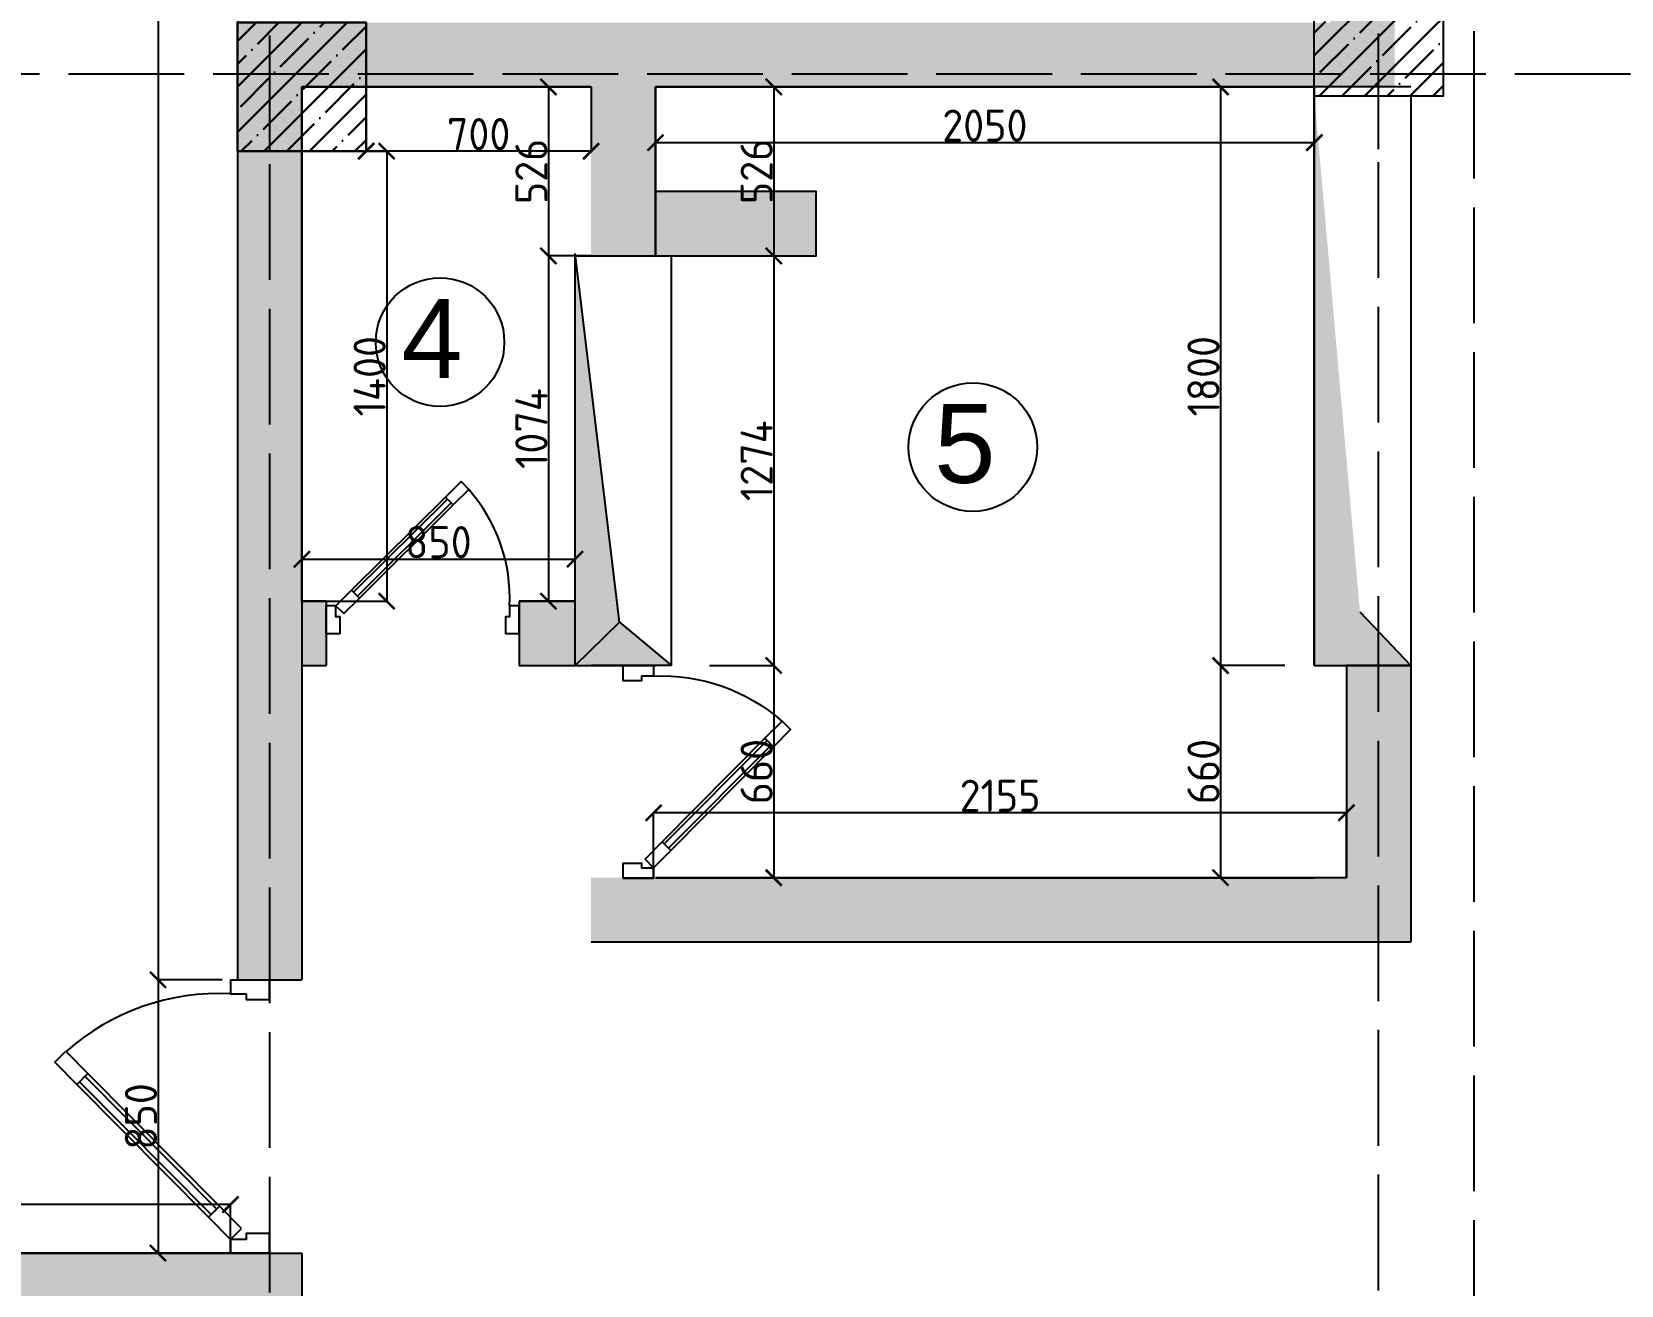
# Model space of a CAD drawing. Header units: millimetres. Extents: x -178199094 to 13669908, y -30538122 to 6091408.
# Drawn here: x 344636 to 349581, y 58889 to 62788 of the extents above; entities that cross this region are included whole.
import ezdxf

# ---------------------------------------------------------------- set-up
doc = ezdxf.new("R2010")
doc.units = ezdxf.units.MM
doc.linetypes.add('ACAD_ISO02W100', pattern=[15, 12, -3])
doc.layers.add('Plan 1', color=7, linetype='Continuous')
doc.layers.add('Plan 2', color=7, linetype='Continuous')
doc.styles.add('gost', font='GOST Common.ttf')
doc.styles.get("Standard").update_dxf_attribs({"font": 'arial.ttf'})
doc.dimstyles.new('GOST', dxfattribs={"dimtxt": 190, "dimasz": 100, "dimexe": 0.18, "dimexo": 0.06, "dimgap": 3, "dimtad": 1, "dimdec": 0, "dimzin": 0, "dimdsep": 46, "dimtxsty": 'gost', "dimblk": 'ARCHTICK', "dimcen": 0.09, "dimclrt": 256, "dimadec": 0, "dimazin": 0, "dimtfac": 1, "dimtdec": 0, "dimtofl": 0, "dimtmove": 0, "dimatfit": 3, "dimldrblk": 'ARCHTICK', "dimfxl": 200, "dimfxlon": 1, "dimtolj": 1, "dimtzin": 0, "dimarcsym": 0})
pattern_1 = [(45, (290801.86, 43216), (-70.71068, 70.71068), []), (45, (290872.57, 43216), (-70.71068, 70.71068), [125, -25, 0, -25])]

# ---------------------------------------------------------------- blocks, each defined once
blk = doc.blocks.new('A$C3C032968')
for p, q in [((0, 0), (0, 100)), ((0, 100), (0, 0)), ((700, 0), (700, 100)), ((700, 0), (700, 100))]:
    blk.add_line(p, q)
for points in [[(517.5, 522.4), (460.7, 466.1), (432.5, 494.5), (489.3, 550.8)], [(120, 128), (460.7, 466.1), (432.5, 494.5), (91.8, 156.4)], [(112.9, 135.1), (453.6, 473.2), (439.5, 487.4), (98.8, 149.3)], [(63.2, 71.6), (120, 128), (91.8, 156.4), (35, 100)], [(35, 100), (0, 100), (0, 0), (50, 0), (50, 50), (50, 60), (35, 60)], [(665, 100), (665, 60), (650, 60), (650, 50), (650, 0), (700, 0), (700, 100)]]:
    blk.add_lwpolyline(points, close=True)
blk.add_arc((72.4, 128.7), 593.3, 357.2313, 41.4937)
blk = doc.blocks.new('_ArchTick')
at = {"color": 0, "linetype": 'ByBlock', "const_width": 0.15}
blk.add_lwpolyline([(-0.5, -0.5), (0.5, 0.5)], dxfattribs=at)
blk = doc.blocks.new('*D161')
at = {"color": 0, "lineweight": -2, "transparency": 16777216}
for p, q in [((341075.8, 66617), (340875.6, 66617)), ((340875.8, 62617), (340875.8, 66617)), ((341075.8, 62617), (340875.6, 62617))]:
    blk.add_line(p, q, dxfattribs=at)
at = {"layer": 'Defpoints', "color": 0, "transparency": 16777216}
for p in [(340875.8, 66617), (345375.8, 66617), (343475.8, 62617)]:
    blk.add_point(p, dxfattribs=at)
at = {"color": 0, "lineweight": -2, "transparency": 16777216, "xscale": 100, "yscale": 100, "zscale": 100}
for p, rotation in [((340875.8, 66617), 90), ((340875.8, 62617), 270)]:
    blk.add_blockref('_ArchTick', p, dxfattribs=dict(at, rotation=rotation))
at = {"transparency": 16777216, "insert": (340777.8, 64617), "char_height": 190, "attachment_point": 5, "rotation": 90, "style": 'gost'}
blk.add_mtext('\\A1;4000', dxfattribs=at)
blk = doc.blocks.new('*D163')
at = {"color": 0, "lineweight": -2, "transparency": 16777216}
for p, q in [((340275.8, 66617), (340075.6, 66617)), ((340075.8, 56217), (340075.8, 66617)), ((340275.8, 56217), (340075.6, 56217))]:
    blk.add_line(p, q, dxfattribs=at)
at = {"layer": 'Defpoints', "color": 0, "transparency": 16777216}
for p in [(340075.8, 66617), (345375.8, 66617), (345375.8, 56217)]:
    blk.add_point(p, dxfattribs=at)
at = {"color": 0, "lineweight": -2, "transparency": 16777216, "xscale": 100, "yscale": 100, "zscale": 100}
for p, rotation in [((340075.8, 66617), 90), ((340075.8, 56217), 270)]:
    blk.add_blockref('_ArchTick', p, dxfattribs=dict(at, rotation=rotation))
at = {"transparency": 16777216, "insert": (339977.8, 61417), "char_height": 190, "attachment_point": 5, "rotation": 90, "style": 'gost'}
blk.add_mtext('\\A1;10400', dxfattribs=at)
blk = doc.blocks.new('*D117')
at = {"color": 0, "lineweight": -2, "transparency": 16777216}
for p, q in [((345375.8, 54617), (345375.8, 54416.9)), ((348826, 54617), (348826, 54416.9)), ((345375.8, 54417), (348826, 54417))]:
    blk.add_line(p, q, dxfattribs=at)
at = {"layer": 'Defpoints', "color": 0, "transparency": 16777216}
for p in [(348826, 62788), (345375.8, 56217), (348826, 54417)]:
    blk.add_point(p, dxfattribs=at)
at = {"color": 0, "lineweight": -2, "transparency": 16777216, "xscale": 100, "yscale": 100, "zscale": 100, "rotation": 180}
blk.add_blockref('_ArchTick', (345375.8, 54417), dxfattribs=at)
at = {"color": 0, "lineweight": -2, "transparency": 16777216, "xscale": 100, "yscale": 100, "zscale": 100}
blk.add_blockref('_ArchTick', (348826, 54417), dxfattribs=at)
at = {"transparency": 16777216, "insert": (347100.9, 54515), "char_height": 190, "attachment_point": 5, "style": 'gost'}
blk.add_mtext('\\A1;3450', dxfattribs=at)
blk = doc.blocks.new('*D169')
at = {"color": 0, "lineweight": -2, "transparency": 16777216}
for p, q in [((348826, 54617), (348826, 54416.9)), ((349125.8, 54617), (349125.8, 54416.9)), ((348826, 54417), (349125.8, 54417)), ((348975.9, 54417), (349062.8, 54127.4)), ((349062.8, 54127.4), (349429.8, 54127.4))]:
    blk.add_line(p, q, dxfattribs=at)
at = {"layer": 'Defpoints', "color": 0, "transparency": 16777216}
for p in [(348826, 62788), (349125.8, 56217), (349125.8, 54417)]:
    blk.add_point(p, dxfattribs=at)
at = {"color": 0, "lineweight": -2, "transparency": 16777216, "xscale": 100, "yscale": 100, "zscale": 100, "rotation": 180}
blk.add_blockref('_ArchTick', (348826, 54417), dxfattribs=at)
at = {"color": 0, "lineweight": -2, "transparency": 16777216, "xscale": 100, "yscale": 100, "zscale": 100}
blk.add_blockref('_ArchTick', (349125.8, 54417), dxfattribs=at)
at = {"transparency": 16777216, "insert": (349246.3, 54225.4), "char_height": 190, "attachment_point": 5, "style": 'gost'}
blk.add_mtext('\\A1;300', dxfattribs=at)
blk = doc.blocks.new('*D170')
at = {"color": 0, "lineweight": -2, "transparency": 16777216}
for p, q in [((349125.8, 54617), (349125.8, 54416.9)), ((350275.6, 54617), (350275.6, 54416.9)), ((349125.8, 54417), (350275.6, 54417))]:
    blk.add_line(p, q, dxfattribs=at)
at = {"layer": 'Defpoints', "color": 0, "transparency": 16777216}
for p in [(350275.6, 62967), (349125.8, 56217), (350275.6, 54417)]:
    blk.add_point(p, dxfattribs=at)
at = {"color": 0, "lineweight": -2, "transparency": 16777216, "xscale": 100, "yscale": 100, "zscale": 100, "rotation": 180}
blk.add_blockref('_ArchTick', (349125.8, 54417), dxfattribs=at)
at = {"color": 0, "lineweight": -2, "transparency": 16777216, "xscale": 100, "yscale": 100, "zscale": 100}
blk.add_blockref('_ArchTick', (350275.6, 54417), dxfattribs=at)
at = {"transparency": 16777216, "insert": (349700.7, 54515), "char_height": 190, "attachment_point": 5, "style": 'gost'}
blk.add_mtext('\\A1;1150', dxfattribs=at)
blk = doc.blocks.new('*D186')
at = {"color": 0, "lineweight": -2, "transparency": 16777216}
for p, q in [((345228.3, 66417), (345028.1, 66417)), ((345028.3, 66417), (345028.3, 59839.4)), ((345228.3, 59839.4), (345028.1, 59839.4))]:
    blk.add_line(p, q, dxfattribs=at)
at = {"layer": 'Defpoints', "color": 0, "transparency": 16777216}
for p in [(345275.8, 66417), (345028.3, 59839.4), (345275.8, 59839.4)]:
    blk.add_point(p, dxfattribs=at)
at = {"color": 0, "lineweight": -2, "transparency": 16777216, "xscale": 50, "yscale": 50, "zscale": 50}
for p, rotation in [((345028.3, 66417), 90), ((345028.3, 59839.4), 270)]:
    blk.add_blockref('_ArchTick', p, dxfattribs=dict(at, rotation=rotation))
at = {"transparency": 16777216, "insert": (344975.3, 63128.2), "char_height": 100, "attachment_point": 5, "rotation": 90, "style": 'gost'}
blk.add_mtext('\\A1;6578', dxfattribs=at)
blk = doc.blocks.new('*D187')
at = {"color": 0, "lineweight": -2, "transparency": 16777216}
for p, q in [((345228.3, 59839.4), (345028.1, 59839.4)), ((345028.3, 59839.4), (345028.3, 58989.4)), ((345228.3, 58989.4), (345028.1, 58989.4))]:
    blk.add_line(p, q, dxfattribs=at)
at = {"layer": 'Defpoints', "color": 0, "transparency": 16777216}
for p in [(345275.8, 59839.4), (345028.3, 58989.4), (345253.8, 58989.4)]:
    blk.add_point(p, dxfattribs=at)
at = {"color": 0, "lineweight": -2, "transparency": 16777216, "xscale": 50, "yscale": 50, "zscale": 50}
for p, rotation in [((345028.3, 59839.4), 90), ((345028.3, 58989.4), 270)]:
    blk.add_blockref('_ArchTick', p, dxfattribs=dict(at, rotation=rotation))
at = {"transparency": 16777216, "insert": (344975.3, 59414.4), "char_height": 100, "attachment_point": 5, "rotation": 90, "style": 'gost'}
blk.add_mtext('\\A1;850', dxfattribs=at)
blk = doc.blocks.new('*D188')
at = {"color": 0, "lineweight": -2, "transparency": 16777216}
for p, q in [((343475.8, 58989.5), (343475.8, 59140.6)), ((345253.8, 59140.4), (343475.8, 59140.4)), ((345253.8, 58989.5), (345253.8, 59140.6))]:
    blk.add_line(p, q, dxfattribs=at)
at = {"layer": 'Defpoints', "color": 0, "transparency": 16777216}
for p in [(343475.8, 59140.4), (343475.8, 58989.4), (345253.8, 58989.4)]:
    blk.add_point(p, dxfattribs=at)
at = {"color": 0, "lineweight": -2, "transparency": 16777216, "xscale": 50, "yscale": 50, "zscale": 50, "rotation": 180}
blk.add_blockref('_ArchTick', (343475.8, 59140.4), dxfattribs=at)
at = {"color": 0, "lineweight": -2, "transparency": 16777216, "xscale": 50, "yscale": 50, "zscale": 50}
blk.add_blockref('_ArchTick', (345253.8, 59140.4), dxfattribs=at)
at = {"transparency": 16777216, "insert": (344364.8, 59193.4), "char_height": 100, "attachment_point": 5, "style": 'gost'}
blk.add_mtext('\\A1;1778', dxfattribs=at)
blk = doc.blocks.new('*D209')
at = {"color": 0, "lineweight": -2, "transparency": 16777216}
for p, q in [((345539.7, 62417), (345739.8, 62417)), ((345739.7, 62417), (345739.7, 61017)), ((345539.7, 61017), (345739.8, 61017))]:
    blk.add_line(p, q, dxfattribs=at)
at = {"layer": 'Defpoints', "color": 0, "transparency": 16777216}
for p in [(345475.8, 62417), (345475.8, 61017), (345739.7, 61017)]:
    blk.add_point(p, dxfattribs=at)
at = {"color": 0, "lineweight": -2, "transparency": 16777216, "xscale": 50, "yscale": 50, "zscale": 50}
for p, rotation in [((345739.7, 62417), 90), ((345739.7, 61017), 270)]:
    blk.add_blockref('_ArchTick', p, dxfattribs=dict(at, rotation=rotation))
at = {"transparency": 16777216, "insert": (345686.7, 61717), "char_height": 100, "attachment_point": 5, "rotation": 90, "style": 'gost'}
blk.add_mtext('\\A1;1400', dxfattribs=at)
blk = doc.blocks.new('*D210')
at = {"color": 0, "lineweight": -2, "transparency": 16777216}
for p, q in [((345675.8, 62617), (345675.8, 62416.9)), ((346375.8, 62617), (346375.8, 62416.9)), ((346375.8, 62417), (345675.8, 62417))]:
    blk.add_line(p, q, dxfattribs=at)
at = {"layer": 'Defpoints', "color": 0, "transparency": 16777216}
for p in [(345675.8, 62657.2), (346375.8, 62617), (345675.8, 62417)]:
    blk.add_point(p, dxfattribs=at)
at = {"color": 0, "lineweight": -2, "transparency": 16777216, "xscale": 50, "yscale": 50, "zscale": 50, "rotation": 180}
blk.add_blockref('_ArchTick', (345675.8, 62417), dxfattribs=at)
at = {"color": 0, "lineweight": -2, "transparency": 16777216, "xscale": 50, "yscale": 50, "zscale": 50}
blk.add_blockref('_ArchTick', (346375.8, 62417), dxfattribs=at)
at = {"transparency": 16777216, "insert": (346025.8, 62470), "char_height": 100, "attachment_point": 5, "style": 'gost'}
blk.add_mtext('\\A1;700', dxfattribs=at)
blk = doc.blocks.new('*D211')
at = {"color": 0, "lineweight": -2, "transparency": 16777216}
for p, q in [((346375.7, 62617), (346242.8, 62617)), ((346243, 62617), (346243, 62091.2)), ((346375.7, 62091.2), (346242.8, 62091.2))]:
    blk.add_line(p, q, dxfattribs=at)
at = {"layer": 'Defpoints', "color": 0, "transparency": 16777216}
for p in [(346375.8, 62617), (346243, 62091.2), (346375.8, 62091.2)]:
    blk.add_point(p, dxfattribs=at)
at = {"color": 0, "lineweight": -2, "transparency": 16777216, "xscale": 50, "yscale": 50, "zscale": 50}
for p, rotation in [((346243, 62617), 90), ((346243, 62091.2), 270)]:
    blk.add_blockref('_ArchTick', p, dxfattribs=dict(at, rotation=rotation))
at = {"transparency": 16777216, "insert": (346190, 62354.1), "char_height": 100, "attachment_point": 5, "rotation": 90, "style": 'gost'}
blk.add_mtext('\\A1;526', dxfattribs=at)
blk = doc.blocks.new('*D212')
at = {"color": 0, "lineweight": -2, "transparency": 16777216}
for p, q in [((346375.7, 62091.2), (346242.8, 62091.2)), ((346243, 62091.2), (346243, 61017)), ((346325.7, 61017), (346242.8, 61017))]:
    blk.add_line(p, q, dxfattribs=at)
at = {"layer": 'Defpoints', "color": 0, "transparency": 16777216}
for p in [(346375.8, 62091.2), (346243, 61017), (346325.8, 61017)]:
    blk.add_point(p, dxfattribs=at)
at = {"color": 0, "lineweight": -2, "transparency": 16777216, "xscale": 50, "yscale": 50, "zscale": 50}
for p, rotation in [((346243, 62091.2), 90), ((346243, 61017), 270)]:
    blk.add_blockref('_ArchTick', p, dxfattribs=dict(at, rotation=rotation))
at = {"transparency": 16777216, "insert": (346190, 61554.1), "char_height": 100, "attachment_point": 5, "rotation": 90, "style": 'gost'}
blk.add_mtext('\\A1;1074', dxfattribs=at)
blk = doc.blocks.new('*D213')
at = {"color": 0, "lineweight": -2, "transparency": 16777216}
for p, q in [((345475.8, 61017.1), (345475.8, 61148)), ((345475.8, 61147.8), (346325.8, 61147.8)), ((346325.8, 61017.1), (346325.8, 61148))]:
    blk.add_line(p, q, dxfattribs=at)
at = {"layer": 'Defpoints', "color": 0, "transparency": 16777216}
for p in [(346325.8, 61147.8), (345475.8, 61017), (346325.8, 61017)]:
    blk.add_point(p, dxfattribs=at)
at = {"color": 0, "lineweight": -2, "transparency": 16777216, "xscale": 50, "yscale": 50, "zscale": 50, "rotation": 180}
blk.add_blockref('_ArchTick', (345475.8, 61147.8), dxfattribs=at)
at = {"color": 0, "lineweight": -2, "transparency": 16777216, "xscale": 50, "yscale": 50, "zscale": 50}
blk.add_blockref('_ArchTick', (346325.8, 61147.8), dxfattribs=at)
at = {"transparency": 16777216, "insert": (345900.8, 61200.8), "char_height": 100, "attachment_point": 5, "style": 'gost'}
blk.add_mtext('\\A1;850', dxfattribs=at)
blk = doc.blocks.new('*D122')
at = {"color": 0, "lineweight": -2, "transparency": 16777216}
for p, q in [((345375.8, 53817), (345375.8, 53616.9)), ((348826, 53817), (348826, 53616.9)), ((345375.8, 53617), (348826, 53617))]:
    blk.add_line(p, q, dxfattribs=at)
at = {"layer": 'Defpoints', "color": 0, "transparency": 16777216}
for p in [(348826, 61988), (345375.8, 55417), (348826, 53617)]:
    blk.add_point(p, dxfattribs=at)
at = {"color": 0, "lineweight": -2, "transparency": 16777216, "xscale": 100, "yscale": 100, "zscale": 100, "rotation": 180}
blk.add_blockref('_ArchTick', (345375.8, 53617), dxfattribs=at)
at = {"color": 0, "lineweight": -2, "transparency": 16777216, "xscale": 100, "yscale": 100, "zscale": 100}
blk.add_blockref('_ArchTick', (348826, 53617), dxfattribs=at)
at = {"transparency": 16777216, "insert": (347100.9, 53715), "char_height": 190, "attachment_point": 5, "style": 'gost'}
blk.add_mtext('\\A1;3450', dxfattribs=at)
blk = doc.blocks.new('*D123')
at = {"color": 0, "lineweight": -2, "transparency": 16777216}
for p, q in [((348826, 53817), (348826, 53616.9)), ((349125.8, 53817), (349125.8, 53616.9)), ((348826, 53617), (349125.8, 53617)), ((348975.9, 53617), (349062.8, 53327.4)), ((349062.8, 53327.4), (349429.8, 53327.4))]:
    blk.add_line(p, q, dxfattribs=at)
at = {"layer": 'Defpoints', "color": 0, "transparency": 16777216}
for p in [(348826, 61988), (349125.8, 55417), (349125.8, 53617)]:
    blk.add_point(p, dxfattribs=at)
at = {"color": 0, "lineweight": -2, "transparency": 16777216, "xscale": 100, "yscale": 100, "zscale": 100, "rotation": 180}
blk.add_blockref('_ArchTick', (348826, 53617), dxfattribs=at)
at = {"color": 0, "lineweight": -2, "transparency": 16777216, "xscale": 100, "yscale": 100, "zscale": 100}
blk.add_blockref('_ArchTick', (349125.8, 53617), dxfattribs=at)
at = {"transparency": 16777216, "insert": (349246.3, 53425.4), "char_height": 190, "attachment_point": 5, "style": 'gost'}
blk.add_mtext('\\A1;300', dxfattribs=at)
blk = doc.blocks.new('*D124')
at = {"color": 0, "lineweight": -2, "transparency": 16777216}
for p, q in [((349125.8, 53817), (349125.8, 53616.9)), ((350275.6, 53817), (350275.6, 53616.9)), ((349125.8, 53617), (350275.6, 53617))]:
    blk.add_line(p, q, dxfattribs=at)
at = {"layer": 'Defpoints', "color": 0, "transparency": 16777216}
for p in [(350275.6, 62167), (349125.8, 55417), (350275.6, 53617)]:
    blk.add_point(p, dxfattribs=at)
at = {"color": 0, "lineweight": -2, "transparency": 16777216, "xscale": 100, "yscale": 100, "zscale": 100, "rotation": 180}
blk.add_blockref('_ArchTick', (349125.8, 53617), dxfattribs=at)
at = {"color": 0, "lineweight": -2, "transparency": 16777216, "xscale": 100, "yscale": 100, "zscale": 100}
blk.add_blockref('_ArchTick', (350275.6, 53617), dxfattribs=at)
at = {"transparency": 16777216, "insert": (349700.7, 53715), "char_height": 190, "attachment_point": 5, "style": 'gost'}
blk.add_mtext('\\A1;1150', dxfattribs=at)
blk = doc.blocks.new('*D218')
at = {"color": 0, "lineweight": -2, "transparency": 16777216}
for p, q in [((358025.8, 62796.7), (358226, 62796.7)), ((358225.8, 56217), (358225.8, 62796.7)), ((358025.8, 56217), (358226, 56217))]:
    blk.add_line(p, q, dxfattribs=at)
at = {"layer": 'Defpoints', "color": 0, "transparency": 16777216}
for p in [(349125.8, 62796.7), (358225.8, 62796.7), (349125.8, 56217)]:
    blk.add_point(p, dxfattribs=at)
at = {"color": 0, "lineweight": -2, "transparency": 16777216, "xscale": 100, "yscale": 100, "zscale": 100}
for p, rotation in [((358225.8, 62796.7), 90), ((358225.8, 56217), 270)]:
    blk.add_blockref('_ArchTick', p, dxfattribs=dict(at, rotation=rotation))
at = {"transparency": 16777216, "insert": (358127.8, 59506.9), "char_height": 190, "attachment_point": 5, "rotation": 90, "style": 'gost'}
blk.add_mtext('\\A1;6580', dxfattribs=at)
blk = doc.blocks.new('*D219')
at = {"color": 0, "lineweight": -2, "transparency": 16777216}
for p, q in [((358515.5, 62968.8), (358515.5, 63297.8)), ((358025.8, 62967), (358226, 62967)), ((358225.8, 62881.9), (358515.5, 62968.8)), ((358225.8, 62796.7), (358225.8, 62967)), ((358025.8, 62796.7), (358226, 62796.7))]:
    blk.add_line(p, q, dxfattribs=at)
at = {"layer": 'Defpoints', "color": 0, "transparency": 16777216}
for p in [(350275.8, 62967), (358225.8, 62967), (349125.8, 62796.7)]:
    blk.add_point(p, dxfattribs=at)
at = {"color": 0, "lineweight": -2, "transparency": 16777216, "xscale": 100, "yscale": 100, "zscale": 100}
for p, rotation in [((358225.8, 62967), 90), ((358225.8, 62796.7), 270)]:
    blk.add_blockref('_ArchTick', p, dxfattribs=dict(at, rotation=rotation))
at = {"transparency": 16777216, "insert": (358417.5, 63133.3), "char_height": 190, "attachment_point": 5, "rotation": 90, "style": 'gost'}
blk.add_mtext('\\A1;170', dxfattribs=at)
blk = doc.blocks.new('*D226')
at = {"color": 0, "lineweight": -2, "transparency": 16777216}
for p, q in [((343475.8, 69817), (343475.8, 70017.2)), ((343475.8, 70017), (356425.8, 70017)), ((356425.8, 69817), (356425.8, 70017.2))]:
    blk.add_line(p, q, dxfattribs=at)
at = {"layer": 'Defpoints', "color": 0, "transparency": 16777216}
for p in [(356425.8, 70017), (356425.8, 62657.2), (343475.8, 62617)]:
    blk.add_point(p, dxfattribs=at)
at = {"color": 0, "lineweight": -2, "transparency": 16777216, "xscale": 100, "yscale": 100, "zscale": 100, "rotation": 180}
blk.add_blockref('_ArchTick', (343475.8, 70017), dxfattribs=at)
at = {"color": 0, "lineweight": -2, "transparency": 16777216, "xscale": 100, "yscale": 100, "zscale": 100}
blk.add_blockref('_ArchTick', (356425.8, 70017), dxfattribs=at)
at = {"transparency": 16777216, "insert": (349950.8, 70115), "char_height": 190, "attachment_point": 5, "style": 'gost'}
blk.add_mtext('\\A1;12950', dxfattribs=at)
blk = doc.blocks.new('*D227')
at = {"color": 0, "lineweight": -2, "transparency": 16777216}
for p, q in [((348534, 62617), (348333.8, 62617)), ((348334, 62617), (348334, 60817)), ((348534, 60817), (348333.8, 60817))]:
    blk.add_line(p, q, dxfattribs=at)
at = {"layer": 'Defpoints', "color": 0, "transparency": 16777216}
for p in [(348625.8, 62617), (348334, 60817), (348625.8, 60817)]:
    blk.add_point(p, dxfattribs=at)
at = {"color": 0, "lineweight": -2, "transparency": 16777216, "xscale": 50, "yscale": 50, "zscale": 50}
for p, rotation in [((348334, 62617), 90), ((348334, 60817), 270)]:
    blk.add_blockref('_ArchTick', p, dxfattribs=dict(at, rotation=rotation))
at = {"transparency": 16777216, "insert": (348281, 61717), "char_height": 100, "attachment_point": 5, "rotation": 90, "style": 'gost'}
blk.add_mtext('\\A1;1800', dxfattribs=at)
blk = doc.blocks.new('*D228')
at = {"color": 0, "lineweight": -2, "transparency": 16777216}
for p, q in [((348534, 60817), (348333.8, 60817)), ((348334, 60817), (348334, 60157)), ((348534, 60157), (348333.8, 60157))]:
    blk.add_line(p, q, dxfattribs=at)
at = {"layer": 'Defpoints', "color": 0, "transparency": 16777216}
for p in [(348625.8, 60817), (348334, 60157), (348725.8, 60157)]:
    blk.add_point(p, dxfattribs=at)
at = {"color": 0, "lineweight": -2, "transparency": 16777216, "xscale": 50, "yscale": 50, "zscale": 50}
for p, rotation in [((348334, 60817), 90), ((348334, 60157), 270)]:
    blk.add_blockref('_ArchTick', p, dxfattribs=dict(at, rotation=rotation))
at = {"transparency": 16777216, "insert": (348281, 60487), "char_height": 100, "attachment_point": 5, "rotation": 90, "style": 'gost'}
blk.add_mtext('\\A1;660', dxfattribs=at)
blk = doc.blocks.new('*D229')
at = {"color": 0, "lineweight": -2, "transparency": 16777216}
for p, q in [((346570.3, 60159), (346570.3, 60359.2)), ((348725.8, 60359), (346570.3, 60359)), ((348725.8, 60159), (348725.8, 60359.2))]:
    blk.add_line(p, q, dxfattribs=at)
at = {"layer": 'Defpoints', "color": 0, "transparency": 16777216}
for p in [(346570.3, 60359), (346570.3, 60157), (348725.8, 60157)]:
    blk.add_point(p, dxfattribs=at)
at = {"color": 0, "lineweight": -2, "transparency": 16777216, "xscale": 50, "yscale": 50, "zscale": 50, "rotation": 180}
blk.add_blockref('_ArchTick', (346570.3, 60359), dxfattribs=at)
at = {"color": 0, "lineweight": -2, "transparency": 16777216, "xscale": 50, "yscale": 50, "zscale": 50}
blk.add_blockref('_ArchTick', (348725.8, 60359), dxfattribs=at)
at = {"transparency": 16777216, "insert": (347648.1, 60412), "char_height": 100, "attachment_point": 5, "style": 'gost'}
blk.add_mtext('\\A1;2155', dxfattribs=at)
blk = doc.blocks.new('*D230')
at = {"color": 0, "lineweight": -2, "transparency": 16777216}
for p, q in [((346743.8, 62617), (346944, 62617)), ((346943.8, 62617), (346943.8, 62091.2)), ((346743.8, 62091.2), (346944, 62091.2))]:
    blk.add_line(p, q, dxfattribs=at)
at = {"layer": 'Defpoints', "color": 0, "transparency": 16777216}
for p in [(346575.8, 62617), (346575.8, 62091.2), (346943.8, 62091.2)]:
    blk.add_point(p, dxfattribs=at)
at = {"color": 0, "lineweight": -2, "transparency": 16777216, "xscale": 50, "yscale": 50, "zscale": 50}
for p, rotation in [((346943.8, 62617), 90), ((346943.8, 62091.2), 270)]:
    blk.add_blockref('_ArchTick', p, dxfattribs=dict(at, rotation=rotation))
at = {"transparency": 16777216, "insert": (346890.8, 62354.1), "char_height": 100, "attachment_point": 5, "rotation": 90, "style": 'gost'}
blk.add_mtext('\\A1;526', dxfattribs=at)
blk = doc.blocks.new('*D231')
at = {"color": 0, "lineweight": -2, "transparency": 16777216}
for p, q in [((346743.8, 62091.2), (346944, 62091.2)), ((346943.8, 62091.2), (346943.8, 60817)), ((346743.8, 60817), (346944, 60817))]:
    blk.add_line(p, q, dxfattribs=at)
at = {"layer": 'Defpoints', "color": 0, "transparency": 16777216}
for p in [(346575.8, 62091.2), (346625.8, 60817), (346943.8, 60817)]:
    blk.add_point(p, dxfattribs=at)
at = {"color": 0, "lineweight": -2, "transparency": 16777216, "xscale": 50, "yscale": 50, "zscale": 50}
for p, rotation in [((346943.8, 62091.2), 90), ((346943.8, 60817), 270)]:
    blk.add_blockref('_ArchTick', p, dxfattribs=dict(at, rotation=rotation))
at = {"transparency": 16777216, "insert": (346890.8, 61454.1), "char_height": 100, "attachment_point": 5, "rotation": 90, "style": 'gost'}
blk.add_mtext('\\A1;1274', dxfattribs=at)
blk = doc.blocks.new('*D232')
at = {"color": 0, "lineweight": -2, "transparency": 16777216}
for p, q in [((346743.8, 60817), (346944, 60817)), ((346943.8, 60817), (346943.8, 60157)), ((346943.8, 60157), (346944, 60157))]:
    blk.add_line(p, q, dxfattribs=at)
at = {"layer": 'Defpoints', "color": 0, "transparency": 16777216}
for p in [(346625.8, 60817), (346943.8, 60157), (346943.8, 60157)]:
    blk.add_point(p, dxfattribs=at)
at = {"color": 0, "lineweight": -2, "transparency": 16777216, "xscale": 50, "yscale": 50, "zscale": 50}
for p, rotation in [((346943.8, 60817), 90), ((346943.8, 60157), 270)]:
    blk.add_blockref('_ArchTick', p, dxfattribs=dict(at, rotation=rotation))
at = {"transparency": 16777216, "insert": (346890.8, 60487), "char_height": 100, "attachment_point": 5, "rotation": 90, "style": 'gost'}
blk.add_mtext('\\A1;660', dxfattribs=at)
blk = doc.blocks.new('*D141')
at = {"color": 0, "lineweight": -2, "transparency": 16777216}
for p, q in [((346575.8, 62617), (346575.8, 62443.4)), ((348625.8, 62617), (348625.8, 62443.4)), ((346575.8, 62443.6), (348625.8, 62443.6))]:
    blk.add_line(p, q, dxfattribs=at)
at = {"layer": 'Defpoints', "color": 0, "transparency": 16777216}
for p in [(346575.8, 62617), (348625.8, 62617), (348625.8, 62443.6)]:
    blk.add_point(p, dxfattribs=at)
at = {"color": 0, "lineweight": -2, "transparency": 16777216, "xscale": 50, "yscale": 50, "zscale": 50, "rotation": 180}
blk.add_blockref('_ArchTick', (346575.8, 62443.6), dxfattribs=at)
at = {"color": 0, "lineweight": -2, "transparency": 16777216, "xscale": 50, "yscale": 50, "zscale": 50}
blk.add_blockref('_ArchTick', (348625.8, 62443.6), dxfattribs=at)
at = {"transparency": 16777216, "insert": (347600.8, 62496.6), "char_height": 100, "attachment_point": 5, "style": 'gost'}
blk.add_mtext('\\A1;2050', dxfattribs=at)

msp = doc.modelspace()

# ---------------------------------------------------------------- hatches: boundary and pattern name
at = {"ltscale": 50, "true_color": 0x636466, "transparency": 33554687}
h = msp.add_hatch(color=251, dxfattribs=at)
h.dxf.hatch_style = 1
h.paths.add_polyline_path([(356625.77868, 56417.03036), (356225.77868, 56417.03036), (343675.77868, 56417.03036), (343275.77868, 56417.03036), (343275.77868, 56017.03036), (356625.77868, 56017.03036)])
h.paths.add_polyline_path([(345475.77868, 58989.40218), (343675.77868, 58989.40218), (343675.77868, 58789.40218), (345475.77868, 58789.40218)])
h.paths.add_polyline_path([(354275.77868, 62967.03036), (350275.77868, 62967.03036), (350275.77868, 63147.41356), (350075.77868, 63147.41356), (350075.77868, 62767.03036), (354275.77868, 62767.03036)])
h.paths.add_polyline_path([(345551.93224, 61017.03036), (345475.77868, 61017.03036), (345475.77868, 60817.03036), (345551.93224, 60817.03036)], flags=17)
h.paths.add_polyline_path([(343675.77868, 58989.40218), (343275.77868, 58989.40218), (343275.77868, 58789.40218), (343675.77868, 58789.40218), (343675.77868, 58817.03036)])
h.paths.add_polyline_path([(346325.77868, 60817.03036), (346325.77868, 61017.03036), (346151.93224, 61017.03036), (346151.93224, 60817.03036)], flags=17)
h.paths.add_polyline_path([(354525.77868, 63057.2303), (354275.77868, 63057.2303), (354275.77868, 62967.03036), (354525.77868, 62967.03036)])
h.paths.add_polyline_path([(344015.77868, 66417.03036), (344015.77868, 66817.03036), (343275.77868, 66817.03036), (343275.77868, 66417.03036)])
h.paths.add_polyline_path([(344975.77868, 66817.03036), (344975.77868, 66417.03036), (345475.77868, 66417.03036), (349475.77868, 66417.03036), (356225.77868, 66417.03036), (356625.77868, 66417.03036), (356625.77868, 66817.03036)])
h.paths.add_polyline_path([(348875.77868, 62987.03036), (348675.77868, 62987.03036), (348675.77868, 62817.03036), (345475.77868, 62817.03036), (345275.77868, 62817.03036), (345275.77868, 59839.40218), (345475.77868, 59839.40218), (345475.77868, 60817.03036), (345475.77868, 62617.03036), (346375.77868, 62617.03036), (346375.77868, 62091.20255), (346575.77868, 62091.20255), (346575.77868, 62617.03036), (348625.77868, 62617.03036), (348875.77868, 62617.03036)])
h.paths.add_polyline_path([(350075.77868, 63917.03036), (350275.77868, 63917.03036), (350275.77868, 64217.03036), (349675.77868, 64217.03036), (349675.77868, 66417.03036), (349475.77868, 66417.03036), (349475.77868, 64217.03036), (348675.77868, 64217.03036), (348675.77868, 63737.03036), (348875.77868, 63737.03036), (348875.77868, 64017.03036), (350075.77868, 64017.03036)])
at = {"lineweight": 30, "transparency": 33554687}
h = msp.add_hatch(dxfattribs=at)
h.set_pattern_fill('ANSI35', color=1, scale=400)
h.set_pattern_definition(pattern_1)
h.paths.add_polyline_path([(348625.77868, 62987.96663), (348625.77868, 62587.96663), (349025.77868, 62587.96663), (349025.77868, 62987.96663)])
h = msp.add_hatch(dxfattribs=at)
h.set_pattern_fill('ANSI35', color=1, scale=400)
h.set_pattern_definition(pattern_1)
h.paths.add_polyline_path([(345275.77868, 62817.03036), (345275.77868, 62417.03036), (345675.77868, 62417.03036), (345675.77868, 62817.03036)])
at = {"true_color": 0x000000, "transparency": 33554687}
h = msp.add_hatch(color=18, dxfattribs=at)
h.dxf.hatch_style = 1
h.paths.add_polyline_path([(348767.61812, 60985.40643), (348625.77868, 60818.11417), (348925.77868, 60818.11417)])
h.paths.add_polyline_path([(348625.77868, 62589.05043), (348625.77868, 61018.11417), (348625.77868, 60818.11417), (348767.61812, 60985.40643)])
at = {"true_color": 0x636466, "transparency": 33554687}
h = msp.add_hatch(color=251, dxfattribs=at)
h.dxf.hatch_style = 1
h.paths.add_polyline_path([(347075.77868, 62291.20255), (346575.77868, 62291.20255), (346575.77868, 62091.20255), (347075.77868, 62091.20255)])
at = {"true_color": 0x000000, "transparency": 33554687}
h = msp.add_hatch(color=18, dxfattribs=at)
h.dxf.hatch_style = 1
h.paths.add_polyline_path([(346325.77868, 60817.03036), (346463.71546, 60951.57914), (346326.68733, 62091.20255), (346325.77868, 62091.20255)])
h.paths.add_polyline_path([(346463.71546, 60951.57914), (346325.77868, 60817.03036), (346375.77868, 60817.03036), (346575.77868, 60817.03036), (346625.77868, 60817.03036)])
at = {"true_color": 0x636466, "transparency": 33554687}
h = msp.add_hatch(color=251, dxfattribs=at)
h.dxf.hatch_style = 1
h.paths.add_polyline_path([(348925.77868, 60817.03036), (348725.77868, 60817.03036), (348725.77868, 60157.03036), (346575.77868, 60157.03036), (346375.77868, 60157.03036), (346375.77868, 59957.03036), (348625.77868, 59957.03036), (348925.77868, 59957.03036)])

# ---------------------------------------------------------------- linework, layer by layer
at = {"color": 18, "true_color": 0x000000}
for p, q in [((345475.77868, 62617.03036), (345475.77868, 61017.03036)), ((346575.77868, 62091.20255), (346575.77868, 62617.03036)), ((348925.77868, 62587.96663), (348925.77868, 59957.03036)), ((345475.77868, 61017.03036), (345551.93224, 61017.03036)), ((346151.93224, 61017.03036), (346325.77868, 61017.03036)), ((345475.77868, 60817.03036), (345551.93224, 60817.03036)), ((346151.93224, 60817.03036), (346375.77868, 60817.03036)), ((346625.77868, 60817.03036), (346575.77868, 60817.03036)), ((345475.77868, 59957.03036), (345475.77868, 59839.40218)), ((348625.77868, 59957.03036), (348925.77868, 59957.03036))]:
    msp.add_line(p, q, dxfattribs=at)
for p, q in [((345475.77868, 61017.03036), (345551.93224, 61017.03036)), ((348625.77868, 60817.03036), (348925.77868, 60817.03036)), ((348925.77868, 60817.03036), (348725.77868, 60817.03036)), ((348725.77868, 60817.03036), (348725.77868, 60157.03036)), ((346375.77868, 59957.03036), (348625.77868, 59957.03036)), ((345275.77868, 59839.40218), (345475.77868, 59839.40218))]:
    msp.add_line(p, q)
for points in [[(344975.77868, 66417.03036), (345275.77868, 66417.03036), (345275.77868, 59839.40218)], [(345275.77868, 66417.03036), (345275.77868, 59957.03036)], [(345475.77868, 62617.03036), (345475.77868, 59957.03036)], [(346375.77868, 62617.03036), (345475.77868, 62617.03036)], [(345475.77868, 62617.03036), (346375.77868, 62617.03036)], [(345551.93224, 61017.03036), (345475.77868, 61017.03036), (345475.77868, 62617.03036)], [(348875.77868, 62617.03036), (346575.77868, 62617.03036)], [(346575.77868, 62617.03036), (346575.77868, 62091.20255)], [(346575.77868, 62617.03036), (348625.77868, 62617.03036), (348625.77868, 60817.03036)], [(346575.77868, 62091.20255), (346575.77868, 62617.03036)], [(348625.77868, 60817.03036), (348625.77868, 62617.03036)], [(348625.77868, 60817.03036), (348625.77868, 62617.03036)], [(348925.77868, 62617.03036), (348875.77868, 62617.03036)], [(345575.77868, 62417.03036), (345375.77868, 62417.03036)], [(346325.77868, 60817.03036), (346463.71546, 60951.57914), (346325.77868, 62098.75949)], [(346325.77868, 60817.03036), (346325.77868, 62091.20255)], [(346325.77868, 62091.20255), (346625.77868, 62091.20255)], [(346625.77868, 60817.03036), (346625.77868, 62091.20255)], [(345551.93224, 61017.03036), (345551.93224, 60817.03036)], [(346325.77868, 61017.03036), (346151.93224, 61017.03036)], [(346151.93224, 61017.03036), (346151.93224, 60817.03036)], [(348767.61812, 60984.32263), (348925.77868, 60817.03036)], [(346463.71546, 60951.57914), (346625.77868, 60817.03036)], [(345475.77868, 60817.03036), (345475.77868, 59957.03036)], [(346375.77868, 60817.03036), (346575.77868, 60817.03036)], [(346575.77868, 60817.03036), (346375.77868, 60817.03036)], [(346375.77868, 60817.03036), (346575.77868, 60817.03036)], [(346575.77868, 60157.03036), (348625.77868, 60157.03036)], [(348725.77868, 60157.03036), (346575.77868, 60157.03036)], [(343275.77868, 58789.40218), (343275.77868, 58989.40218), (345475.77868, 58989.40218)], [(345275.77868, 58989.40218), (345275.77868, 58989.40218), (343675.77868, 58989.40218)], [(345475.77868, 58989.40218), (345475.77868, 58817.03036)]]:
    msp.add_lwpolyline(points, dxfattribs=at)
msp.add_lwpolyline([(348625.77868, 62987.96663), (349026.12456, 62987.96663), (349026.12456, 62587.96663), (348625.77868, 62587.96663)], close=True)
at = {"color": 18, "lineweight": 30, "true_color": 0x000000}
msp.add_lwpolyline([(345275.77868, 62417.03036), (345675.77868, 62417.03036), (345675.77868, 62817.03036), (345275.77868, 62817.03036)], close=True, dxfattribs=at)
at = {"color": 152, "true_color": 0x2776bb}
msp.add_lwpolyline([(345675.77868, 62417.03036), (345275.77868, 62417.03036)], dxfattribs=at)
msp.add_lwpolyline([(346575.77868, 62091.20255), (347075.77868, 62091.20255), (347075.77868, 62291.20255), (346575.77868, 62291.20255)])
at = {"color": 1}
msp.add_circle((338361.65661, 48716.67136), 79667.78329, dxfattribs=at)
at = {"layer": 'Plan 1', "color": 251, "linetype": 'ACAD_ISO02W100', "ltscale": 30, "true_color": 0x636466}
for p, q in [((349123.04086, 62430.84286), (349123.04086, 71345.55373)), ((345375.77868, 62417.03036), (345375.77868, 70717.03036)), ((348825.95162, 62423.28726), (348825.95162, 70723.28726)), ((339349.77791, 62657.2303), (360492.5738, 62657.2303)), ((345375.77868, 52117.03036), (345375.77868, 62417.03036)), ((348825.95162, 52123.28726), (348825.95162, 62423.28726)), ((349123.04086, 51531.82581), (349123.04086, 62430.84286))]:
    msp.add_line(p, q, dxfattribs=at)
at = {"layer": 'Plan 2'}
for centre in [(345905.74774, 61823.07611), (347563.49346, 61496.5664)]:
    msp.add_circle(centre, 200, dxfattribs=at)

# ---------------------------------------------------------------- block references
at = {"layer": 'Plan 2', "xscale": 0.8573464556460054, "yscale": 0.8573464556460054, "zscale": 0.8573464556460054}
msp.add_blockref('A$C3C032968', (345551.93222, 60917.03037), dxfattribs=at)
at = {"layer": 'Plan 2'}
for p, xscale, yscale, zscale, rotation in [((346475.77869, 60155.1593), -0.9455300602045812, 0.9455300602045812, 0.9455300602045812, 270), ((345375.07564, 58989.40215), 1.212970901336103, 1.212970901336103, 1.212970901336103, 90.00000000000001)]:
    msp.add_blockref('A$C3C032968', p, dxfattribs=dict(at, xscale=xscale, yscale=yscale, zscale=zscale, rotation=rotation))

# ---------------------------------------------------------------- texts
at = {"layer": 'Plan 2', "char_height": 245.41227, "attachment_point": 1}
for s, insert in [('4', (345785.39881, 61957.17763)), ('5', (347443.14454, 61630.66792))]:
    msp.add_mtext_dynamic_manual_height_columns(s, width=245.4122714, gutter_width=0.81804, heights=[0], dxfattribs=dict(at, insert=insert))

# ---------------------------------------------------------------- dimensions: what is measured, and where the dimension line sits
dim = msp.add_linear_dim(base=(356425.77868, 70017.03036), p1=(343475.77868, 62617.03036), p2=(356425.77868, 62657.2303), dimstyle='GOST')
dim.commit()
dim.dimension.update_dxf_attribs({"geometry": '*D226', "text_midpoint": (349950.77868, 70115.03036)})
for base, p1, p2, picture, middle in [((340075.77868, 66617.03036), (345375.77868, 56217.03036), (345375.77868, 66617.03036), '*D163', (339977.77868, 61417.03036)), ((358225.77868, 62796.74003), (349125.77868, 56217.03036), (349125.77868, 62796.74003), '*D218', (358127.77868, 59506.8852))]:
    dim = msp.add_linear_dim(base=base, p1=p1, p2=p2, angle=90, dimstyle='GOST')
    dim.commit()
    dim.dimension.update_dxf_attribs({"geometry": picture, "text_midpoint": middle})
for base, p1, p2, override, picture, middle in [((340875.77868, 66617.03036), (343475.77868, 62617.03036), (345375.77868, 66617.03036), {"dimtmove": 1}, '*D161', (340777.77868, 64617.03036)), ((345028.26222, 59839.40218), (345275.77868, 66417.03036), (345275.77868, 59839.40218), {"dimtxt": 100, "dimasz": 50}, '*D186', (344975.26222, 63128.21627)), ((358225.77868, 62967.03036), (349125.77868, 62796.74003), (350275.77868, 62967.03036), {"dimtmove": 1}, '*D219', (358417.45868, 62971.7892)), ((346243.01664, 62091.20255), (346375.77868, 62617.03036), (346375.77868, 62091.20255), {"dimtxt": 100, "dimasz": 50}, '*D211', (346190.01664, 62354.11645)), ((346943.7928, 62091.20255), (346575.77868, 62617.03036), (346575.77868, 62091.20255), {"dimtxt": 100, "dimasz": 50}, '*D230', (346890.7928, 62354.11645)), ((348334.02403, 60817.03036), (348625.77868, 62617.03036), (348625.77868, 60817.03036), {"dimtxt": 100, "dimasz": 50}, '*D227', (348281.02403, 61717.03036)), ((345739.65073, 61017.03036), (345475.77868, 62417.03036), (345475.77868, 61017.03036), {"dimtxt": 100, "dimasz": 50}, '*D209', (345686.65073, 61717.03036)), ((346243.01664, 61017.03036), (346375.77868, 62091.20255), (346325.77868, 61017.03036), {"dimtxt": 100, "dimasz": 50, "dimtmove": 1}, '*D212', (346190.01664, 61554.11645)), ((346943.7928, 60817.03036), (346575.77868, 62091.20255), (346625.77868, 60817.03036), {"dimtxt": 100, "dimasz": 50, "dimtmove": 1}, '*D231', (346890.7928, 61454.11645)), ((346943.7928, 60157.03036), (346625.77868, 60817.03036), (346943.7928, 60157.03036), {"dimtxt": 100, "dimasz": 50, "dimtmove": 1}, '*D232', (346890.7928, 60487.03036)), ((348334.02403, 60157.03036), (348625.77868, 60817.03036), (348725.77868, 60157.03036), {"dimtxt": 100, "dimasz": 50, "dimtmove": 1}, '*D228', (348281.02403, 60487.03036)), ((345028.26222, 58989.40218), (345275.77868, 59839.40218), (345253.77856, 58989.40218), {"dimtxt": 100, "dimasz": 50, "dimtmove": 1}, '*D187', (344975.26222, 59414.40218))]:
    dim = msp.add_linear_dim(base=base, p1=p1, p2=p2, angle=90, dimstyle='GOST', override=override)
    dim.commit()
    dim.dimension.update_dxf_attribs({"geometry": picture, "text_midpoint": middle})
for base, p1, p2, override, picture, middle in [((350275.56831, 54417.03036), (349125.77868, 56217.03036), (350275.56831, 62967.03036), {"dimtmove": 1}, '*D170', (349700.67349, 54515.03036)), ((348825.95162, 54417.03036), (345375.77868, 56217.03036), (348825.95162, 62787.96663), {"dimtmove": 1}, '*D117', (347100.86515, 54515.03036)), ((349125.77868, 54417.03036), (348825.95162, 62787.96663), (349125.77868, 56217.03036), {"dimtmove": 1}, '*D169', (349065.76915, 54225.35036)), ((345675.77868, 62417.03036), (346375.77868, 62617.03036), (345675.77868, 62657.2303), {"dimtxt": 100, "dimasz": 50}, '*D210', (346025.77868, 62470.03036)), ((348625.77868, 62443.56035), (346575.77868, 62617.03036), (348625.77868, 62617.03036), {"dimtxt": 100, "dimasz": 50}, '*D141', (347600.77868, 62496.56035)), ((350275.56831, 53617.03036), (349125.77868, 55417.03036), (350275.56831, 62167.03036), {"dimtmove": 1}, '*D124', (349700.67349, 53715.03036)), ((348825.95162, 53617.03036), (345375.77868, 55417.03036), (348825.95162, 61987.96663), {"dimtmove": 1}, '*D122', (347100.86515, 53715.03036)), ((349125.77868, 53617.03036), (348825.95162, 61987.96663), (349125.77868, 55417.03036), {"dimtmove": 1}, '*D123', (349065.76915, 53425.35036)), ((346325.77868, 61147.81931), (345475.77868, 61017.03036), (346325.77868, 61017.03036), {"dimtxt": 100, "dimasz": 50}, '*D213', (345900.77868, 61200.81931)), ((346570.33169, 60358.99211), (348725.77868, 60157.03036), (346570.33169, 60157.03036), {"dimtxt": 100, "dimasz": 50}, '*D229', (347648.05519, 60411.99211)), ((343475.77868, 59140.42727), (345253.77856, 58989.40218), (343475.77868, 58989.40218), {"dimtxt": 100, "dimasz": 50}, '*D188', (344364.77862, 59193.42727))]:
    dim = msp.add_linear_dim(base=base, p1=p1, p2=p2, dimstyle='GOST', override=override)
    dim.commit()
    dim.dimension.update_dxf_attribs({"geometry": picture, "text_midpoint": middle})

doc.saveas('drawing.dxf')
